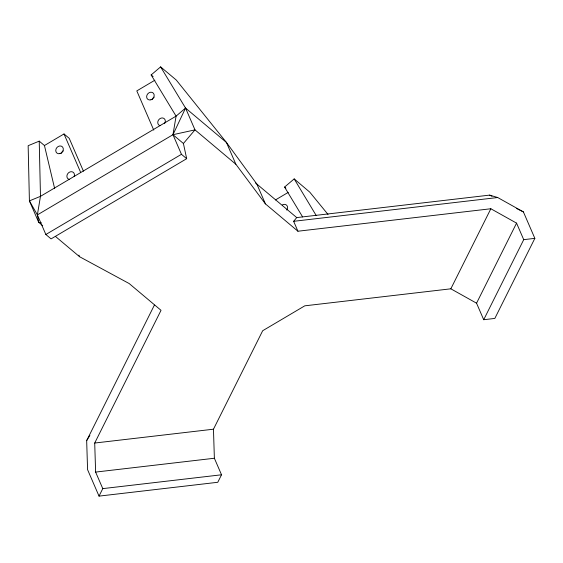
<?xml version="1.0" encoding="UTF-8"?>
<svg xmlns="http://www.w3.org/2000/svg" width="563" height="563" viewBox="0 0 563 563"><rect width="100%" height="100%" fill="white"/><g stroke="black" fill="none" stroke-linecap="round" stroke-linejoin="round"><path stroke-width="0.84" d="M41.169 222.688L38.678 222.315L37.369 214.897L40.48 196.332L39.227 141.137L28.15 145.697L29.41 200.892L38.678 222.315L42.697 225.7M37.369 214.897L29.41 200.892L40.48 196.332L176.085 116.133L151.144 74.942L160.617 66.877L185.551 108.068L172.968 134.698L37.369 214.897L45.856 234.504L51.078 238.895L186.677 158.696L183.411 143.481L172.968 134.698L176.085 116.133L185.551 108.068L226.439 142.453L256.848 184.059L265.433 203.897L297.933 231.224L490.852 208.753L516.56 223.124L523.717 239.662L483.708 319.721L494.835 318.426L534.85 238.36L523.4 211.906L497.692 197.529L489.648 195.115L296.722 217.592L293.64 221.308L297.933 231.224M483.708 319.721L476.551 303.183L450.836 288.812L304.78 305.829L262.682 330.727L213.468 429.203L214.369 458.247L221.526 474.785L217.775 482.287L99.025 496.123L87.575 469.662L86.667 440.618L154.382 305.118M99.025 496.123L102.776 488.621L95.619 472.083L94.711 443.039L161.032 310.326L129.187 283.555L79.566 256.714L55.434 236.411M450.836 288.812L490.852 208.753M476.551 303.183L516.56 223.124M86.667 440.618L89.862 435.382M183.411 143.481L194.988 129.87L185.551 108.068M302.627 216.917L284.575 187.064L294.182 178.907L309.756 192.124L328.018 214.44M39.227 141.137L44.442 145.528L64.013 133.952L69.228 138.343L83.437 171.173M154.86 80.22L136.802 90.903L153.776 130.137M45.856 234.504L181.455 154.304L186.677 158.696M275.441 199.949L288.235 192.384M293.64 221.308L497.692 197.529M523.717 239.662L534.85 238.36M94.711 443.039L213.468 429.203M95.619 472.083L214.369 458.247M102.776 488.621L221.526 474.785M489.648 195.115L491.999 196.29M516.334 208.387L523.4 211.906M160.617 66.877L176.275 80.045L226.439 142.453L235.876 164.262L265.433 203.897M151.144 74.942L153.108 76.589M235.876 164.262L194.988 129.87L172.968 134.698L181.455 154.304M255.518 182.94L296.722 217.592M284.575 187.064L285.863 188.169M294.182 178.907L316.223 215.552M64.013 133.952L80.643 172.384M78.883 255.123L79.566 256.714M44.442 145.528L54.674 188.64M160.075 125.648A4.166 3.498 -49.9 0 1 158.196 120.644A4.166 3.498 -49.9 0 1 163.601 118.251A4.166 3.498 -49.9 0 1 164.537 123.67M282.344 204.953A4.166 3.498 -49.9 0 1 286.799 205.404A4.166 3.498 -49.9 0 1 286.771 210.09M69.207 179.393A4.166 3.491 -49.9 0 1 67.187 174.72A4.166 3.491 -49.9 0 1 72.141 171.792A4.166 3.491 -49.9 0 1 74.161 176.458M61.261 153.361A4.166 3.498 -49.9 0 1 63.323 150.926M152.13 99.616A4.166 3.498 -49.9 0 1 154.192 97.181M150.877 99.827A4.166 3.498 -49.9 0 0 153.425 93.24A4.166 3.498 -49.9 0 0 146.915 95.224A4.166 3.498 -49.9 0 0 150.877 99.827M60.009 153.572A4.166 3.498 -49.9 0 0 62.549 146.985A4.166 3.498 -49.9 0 0 56.04 148.97A4.166 3.498 -49.9 0 0 60.009 153.572"/></g></svg>
